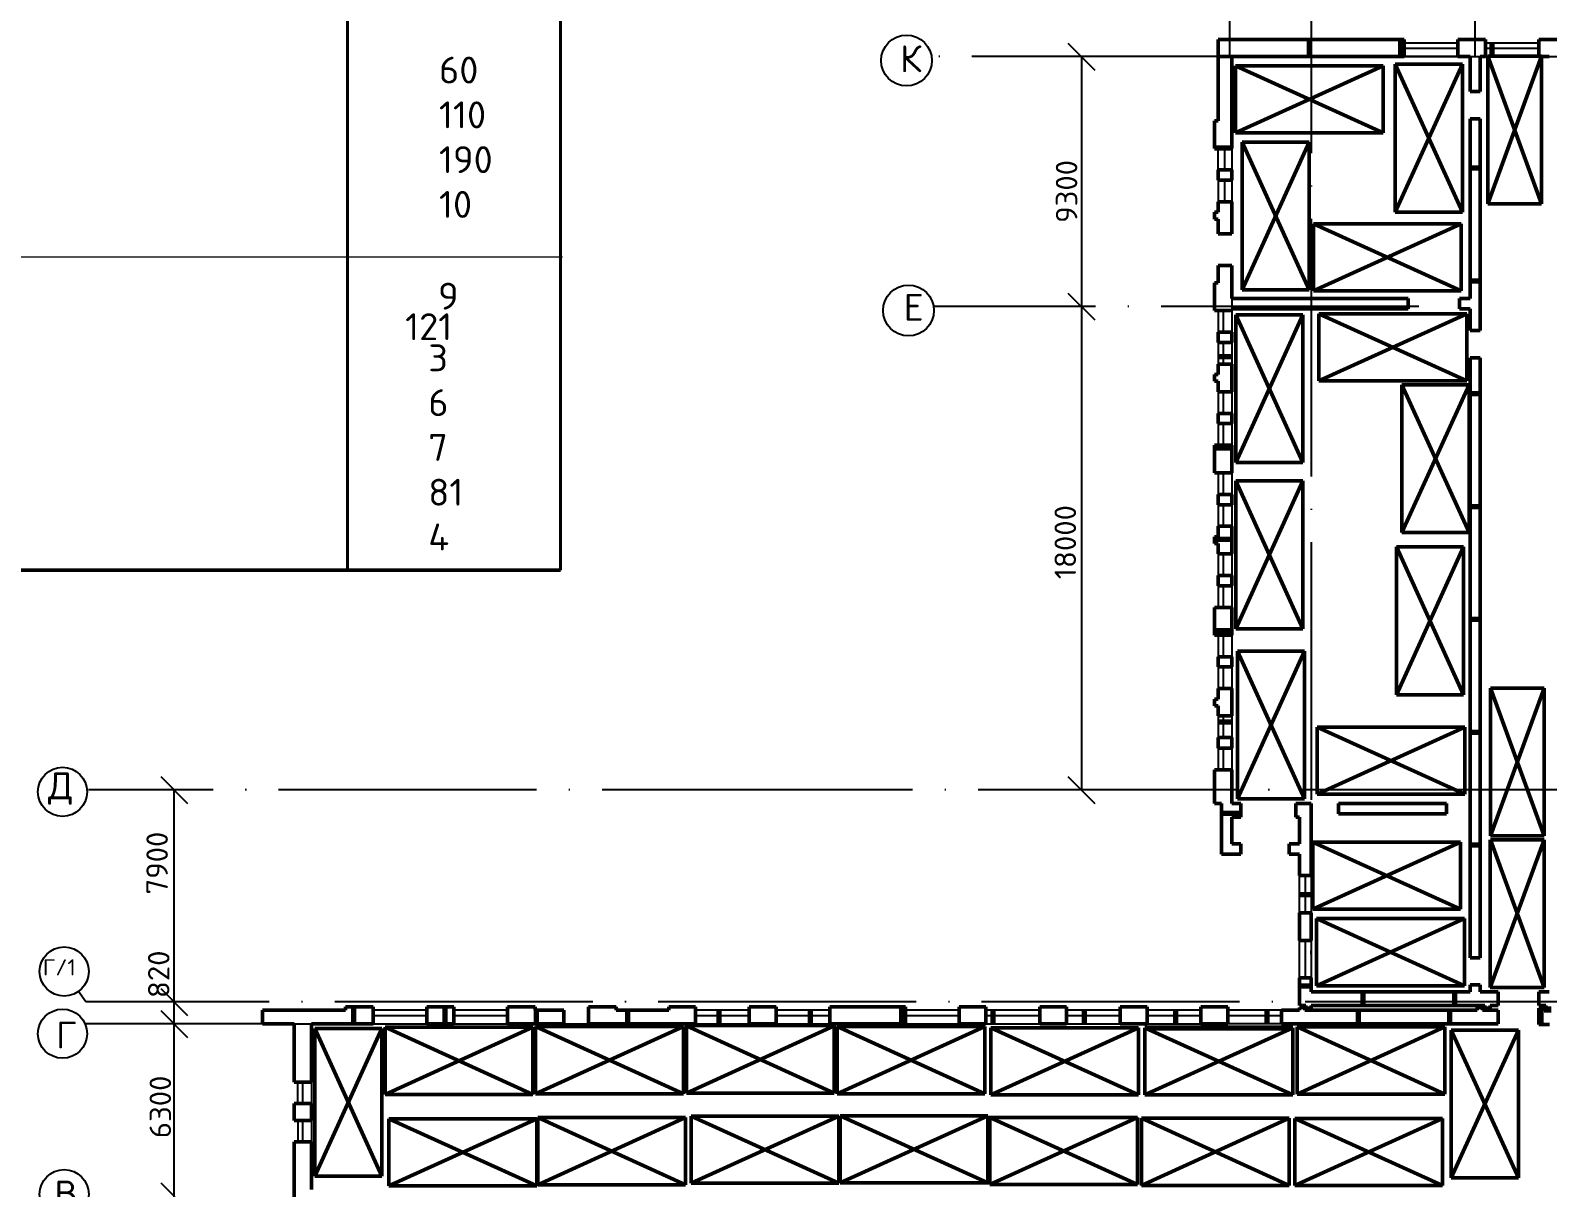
# Model space of a CAD drawing. Header units: millimetres. Extents: x 707 to 5070, y -235 to 1028.
# Drawn here: x 3931 to 4072.2, y 164.4 to 272.1 of the extents above; entities that cross this region are included whole.
import ezdxf

# ---------------------------------------------------------------- set-up
doc = ezdxf.new("R2010")
doc.units = ezdxf.units.MM
doc.linetypes.add('ACAD_ISO04W100', pattern=[30, 24, -3, 0, -3])
doc.layers.add('Основная', color=7, linetype='Continuous', lineweight=40)
doc.layers.add('Тонкая', color=5, linetype='Continuous', lineweight=15)

msp = doc.modelspace()

# ---------------------------------------------------------------- linework, layer by layer
at = {"linetype": 'ACAD_ISO04W100'}
for p, q in [((4042.6697, 269.6743), (4042.6697, 284.7385)), ((4050.2346, 284.6912), (4050.2346, 197.9845)), ((4065.4947, 269.6743), (4065.4947, 284.7385)), ((4042.6697, 269.6743), (4015.024, 269.6743)), ((4060.2655, 246.4243), (4015.024, 246.4243)), ((4008.2393, 201.4243), (3936.4395, 201.4243)), ((4073.3447, 201.4243), (4008.2393, 201.4243)), ((4073.6697, 181.6993), (3936.2025, 181.6993)), ((3952.6447, 179.6493), (3936.2025, 179.6493))]:
    msp.add_line(p, q, dxfattribs=at)
at = {"lineweight": 50}
for p, q in [((4041.5697, 271.2743), (4042.6697, 271.2743)), ((4041.5697, 271.2743), (4041.5697, 263.7118)), ((4058.8947, 271.2743), (4041.5697, 271.2743)), ((4058.8947, 269.6743), (4058.8947, 271.2743)), ((4063.8697, 271.2743), (4063.8697, 269.6743)), ((4066.4447, 271.2743), (4063.8697, 271.2743)), ((4066.4447, 269.6743), (4066.4447, 271.2743)), ((4089.4197, 271.2743), (4071.4197, 271.2743)), ((4071.4197, 271.2743), (4071.4197, 269.7272)), ((4058.8947, 269.6743), (4058.8947, 270.9493)), ((4071.661, 269.7272), (4066.661, 255.9772)), ((4066.661, 269.7251), (4066.661, 255.9751)), ((4071.661, 269.7272), (4066.672, 269.7272)), ((4066.672, 269.7272), (4071.661, 255.9772)), ((4071.661, 255.9772), (4071.661, 269.7272)), ((4041.5697, 269.6743), (4050.0697, 269.6743)), ((4043.1697, 269.6743), (4042.8447, 269.6743)), ((4042.8447, 261.1368), (4042.8447, 269.6743)), ((4043.1697, 269.6743), (4058.8947, 269.6743)), ((4043.1981, 262.5838), (4043.1981, 268.8338)), ((4043.1981, 268.8338), (4056.9481, 268.8338)), ((4056.9481, 268.8338), (4043.1981, 262.5838)), ((4056.9481, 262.5838), (4043.1981, 268.8338)), ((4056.9481, 268.8338), (4056.9481, 262.5838)), ((4057.5197, 269.6743), (4057.2197, 269.6743)), ((4058.0585, 268.9639), (4064.3085, 268.9639)), ((4058.0585, 255.2139), (4058.0585, 268.9639)), ((4058.0585, 268.9639), (4064.3085, 255.2139)), ((4064.3085, 268.9639), (4058.0585, 255.2139)), ((4063.8697, 269.6743), (4065.0197, 269.6743)), ((4064.3085, 268.9639), (4064.3085, 255.2139)), ((4065.0197, 269.6743), (4064.5447, 269.6743)), ((4065.0197, 269.6743), (4065.0197, 266.4243)), ((4065.9697, 269.6743), (4066.4447, 269.6743)), ((4065.9697, 266.4243), (4065.9697, 269.6743)), ((4071.4197, 269.6743), (4072.3947, 269.6743)), ((4065.0197, 266.4243), (4065.9697, 266.4243)), ((4041.2447, 263.7118), (4041.5697, 263.7118)), ((4041.2447, 261.1368), (4041.2447, 263.7118)), ((4065.0197, 247.1493), (4065.0197, 263.8993)), ((4065.0197, 263.8993), (4065.9697, 263.8993)), ((4065.0197, 262.9243), (4065.0197, 262.6243)), ((4065.9697, 263.8993), (4065.9697, 244.1743)), ((4056.9481, 262.5838), (4043.1981, 262.5838)), ((4043.8082, 261.7239), (4050.0582, 261.7239)), ((4043.8082, 247.9739), (4043.8082, 261.7239)), ((4043.8082, 261.7239), (4050.0582, 247.9739)), ((4050.0582, 261.7239), (4043.8082, 247.9739)), ((4050.0582, 261.7239), (4050.0582, 247.9739)), ((4041.2447, 261.1368), (4042.8447, 261.1368)), ((4041.5697, 259.1243), (4041.5697, 258.1743)), ((4042.8447, 259.1243), (4041.5697, 259.1243)), ((4042.8447, 258.1743), (4042.8447, 259.1243)), ((4041.5697, 258.1743), (4042.8447, 258.1743)), ((4041.5697, 256.1618), (4041.5697, 255.1868)), ((4042.8447, 256.1618), (4041.5697, 256.1618)), ((4042.8447, 253.1868), (4042.8447, 256.1618)), ((4066.661, 255.9772), (4071.661, 255.9772)), ((4041.2447, 255.1868), (4041.2447, 254.5618)), ((4041.5697, 255.1868), (4041.2447, 255.1868)), ((4041.2447, 254.5618), (4041.5697, 254.5618)), ((4041.5697, 254.5618), (4041.5697, 253.1868)), ((4064.3085, 255.2139), (4058.0585, 255.2139)), ((4041.5697, 254.0618), (4041.5697, 254.0618)), ((4041.5697, 253.1868), (4042.8447, 253.1868)), ((4050.444, 247.8626), (4050.444, 254.1126)), ((4050.444, 254.1126), (4064.194, 254.1126)), ((4064.194, 254.1126), (4050.444, 247.8626)), ((4064.194, 247.8626), (4050.444, 254.1126)), ((4064.194, 254.1126), (4064.194, 247.8626)), ((4041.5697, 250.2368), (4041.5697, 248.6118)), ((4041.5697, 250.2368), (4041.5697, 248.6118)), ((4042.8447, 250.2368), (4041.5697, 250.2368)), ((4042.8447, 250.2368), (4042.8447, 247.1493)), ((4041.2447, 248.6118), (4041.2447, 246.0368)), ((4041.5697, 248.6118), (4041.2447, 248.6118)), ((4059.2697, 247.1493), (4042.8447, 247.1493)), ((4050.0582, 247.9739), (4043.8082, 247.9739)), ((4064.194, 247.8626), (4050.444, 247.8626)), ((4059.2697, 247.1493), (4059.2697, 246.1993)), ((4064.0447, 246.1993), (4064.0447, 247.1493)), ((4065.0197, 247.1493), (4064.0447, 247.1493)), ((4041.2447, 246.0368), (4042.8447, 246.0368)), ((4042.8447, 246.1993), (4042.8447, 246.0368)), ((4042.8447, 246.1993), (4059.2697, 246.1993)), ((4050.9586, 239.4866), (4050.9586, 245.7366)), ((4050.9586, 245.7366), (4064.7086, 245.7366)), ((4064.7086, 245.7366), (4050.9586, 239.4866)), ((4064.7086, 239.4866), (4050.9586, 245.7366)), ((4064.0447, 246.1993), (4065.0197, 246.1993)), ((4065.0197, 246.1993), (4064.0447, 246.1993)), ((4064.7086, 245.7366), (4064.7086, 239.4866)), ((4065.0197, 244.1743), (4065.0197, 246.1993)), ((4043.2089, 245.6565), (4049.4589, 245.6565)), ((4043.2089, 231.9065), (4043.2089, 245.6565)), ((4043.2089, 245.6565), (4049.4589, 231.9065)), ((4049.4589, 245.6565), (4043.2089, 231.9065)), ((4049.4589, 245.6565), (4049.4589, 231.9065)), ((4041.5697, 244.0243), (4041.5697, 243.0743)), ((4042.8447, 244.0243), (4041.5697, 244.0243)), ((4041.5697, 243.0743), (4042.8447, 243.0743)), ((4042.8447, 243.0743), (4042.8447, 244.0243)), ((4065.9697, 244.1743), (4065.0197, 244.1743)), ((4065.0197, 241.6493), (4065.0197, 185.7993)), ((4065.9697, 241.6493), (4065.0197, 241.6493)), ((4065.9697, 185.7993), (4065.9697, 241.6493)), ((4041.2447, 240.0868), (4041.2447, 239.4618)), ((4041.5697, 240.0868), (4041.2447, 240.0868)), ((4041.5697, 241.0618), (4041.5697, 240.0868)), ((4042.8447, 241.0618), (4041.5697, 241.0618)), ((4042.8447, 238.4868), (4042.8447, 241.0618)), ((4041.2447, 239.4618), (4041.5697, 239.4618)), ((4041.5697, 239.4618), (4041.5697, 238.4868)), ((4064.7086, 239.4866), (4050.9586, 239.4866)), ((4058.678, 239.1426), (4064.928, 239.1426)), ((4058.678, 225.3926), (4058.678, 239.1426)), ((4058.678, 239.1426), (4064.928, 225.3926)), ((4064.928, 239.1426), (4058.678, 225.3926)), ((4064.928, 239.1426), (4064.928, 225.3926)), ((4041.5697, 238.4868), (4042.8447, 238.4868)), ((4041.5697, 236.4743), (4041.5697, 235.5243)), ((4042.8447, 236.4743), (4041.5697, 236.4743)), ((4042.8447, 235.5243), (4042.8447, 236.4743)), ((4041.5697, 235.5243), (4042.8447, 235.5243)), ((4041.2447, 233.5118), (4041.2447, 230.9368)), ((4042.8447, 233.5118), (4041.2447, 233.5118)), ((4042.8447, 230.9368), (4042.8447, 233.5118)), ((4049.4589, 231.9065), (4043.2089, 231.9065)), ((4041.2447, 230.9368), (4042.8447, 230.9368)), ((4043.2089, 230.183), (4049.4589, 230.183)), ((4043.2089, 216.433), (4043.2089, 230.183)), ((4043.2089, 230.183), (4049.4589, 216.433)), ((4049.4589, 230.183), (4043.2089, 216.433)), ((4049.4589, 230.183), (4049.4589, 216.433)), ((4041.5697, 228.9243), (4041.5697, 227.9743)), ((4042.8447, 228.9243), (4041.5697, 228.9243)), ((4042.8447, 227.9743), (4042.8447, 228.9243)), ((4041.5697, 227.9743), (4042.8447, 227.9743)), ((4041.5697, 225.9618), (4041.5697, 224.9868)), ((4042.8447, 225.9618), (4041.5697, 225.9618)), ((4042.8447, 223.3868), (4042.8447, 225.9618)), ((4041.2447, 224.9868), (4041.2447, 224.3618)), ((4041.5697, 224.9868), (4041.2447, 224.9868)), ((4064.928, 225.3926), (4058.678, 225.3926)), ((4041.2447, 224.3618), (4041.5697, 224.3618)), ((4041.5697, 224.3618), (4041.5697, 223.3868)), ((4041.5697, 223.3868), (4042.8447, 223.3868)), ((4058.1627, 224.0387), (4064.4127, 224.0387)), ((4058.1627, 210.2887), (4058.1627, 224.0387)), ((4058.1627, 224.0387), (4064.4127, 210.2887)), ((4064.4127, 224.0387), (4058.1627, 210.2887)), ((4064.4127, 224.0387), (4064.4127, 210.2887)), ((3795.554, 221.8672), (3980.371, 221.8672)), ((4041.5697, 221.3743), (4041.5697, 220.4243)), ((4042.8447, 221.3743), (4041.5697, 221.3743)), ((4041.5697, 220.4243), (4042.8447, 220.4243)), ((4042.8447, 220.4243), (4042.8447, 221.3743)), ((4041.2447, 218.4118), (4041.2447, 215.8368)), ((4042.8447, 218.4118), (4041.2447, 218.4118)), ((4042.8447, 215.8368), (4042.8447, 218.4118)), ((4049.4589, 216.433), (4043.2089, 216.433)), ((4041.2447, 215.8368), (4042.8447, 215.8368)), ((4041.5697, 213.8243), (4041.5697, 212.8743)), ((4042.8447, 213.8243), (4041.5697, 213.8243)), ((4042.8447, 212.8743), (4042.8447, 213.8243)), ((4043.3636, 214.3388), (4049.6136, 214.3388)), ((4043.3636, 200.5888), (4043.3636, 214.3388)), ((4043.3636, 214.3388), (4049.6136, 200.5888)), ((4049.6136, 214.3388), (4043.3636, 200.5888)), ((4049.6136, 214.3388), (4049.6136, 200.5888)), ((4041.5697, 212.8743), (4042.8447, 212.8743)), ((4041.5697, 210.8618), (4041.5697, 209.8868)), ((4042.8447, 210.8618), (4041.5697, 210.8618)), ((4042.8447, 208.3118), (4042.8447, 210.8618)), ((4071.9235, 210.8927), (4066.9235, 197.1427)), ((4066.9235, 210.8906), (4066.9235, 197.1406)), ((4071.9235, 210.8927), (4066.9345, 210.8927)), ((4066.9345, 210.8927), (4071.9235, 197.1427)), ((4071.9235, 197.1427), (4071.9235, 210.8927)), ((4041.2447, 209.8868), (4041.2447, 209.2618)), ((4041.5697, 209.8868), (4041.2447, 209.8868)), ((4041.2447, 209.2618), (4041.5697, 209.2618)), ((4041.5697, 209.2618), (4041.5697, 208.3118)), ((4064.4127, 210.2887), (4058.1627, 210.2887)), ((4041.5697, 208.3118), (4042.8447, 208.3118)), ((4041.5697, 206.2993), (4041.5697, 205.3243)), ((4042.8447, 206.2993), (4041.5697, 206.2993)), ((4042.8447, 206.2993), (4042.8447, 205.3243)), ((4050.7946, 201.0305), (4050.7946, 207.2805)), ((4050.7946, 207.2805), (4064.5446, 207.2805)), ((4064.5446, 207.2805), (4050.7946, 201.0305)), ((4064.5446, 201.0305), (4050.7946, 207.2805)), ((4064.5446, 207.2805), (4064.5446, 201.0305)), ((4041.5697, 205.3243), (4042.8447, 205.3243)), ((4041.2447, 203.3118), (4041.2447, 201.4368)), ((4042.8447, 203.3118), (4041.2447, 203.3118)), ((4042.8447, 203.3118), (4042.8447, 200.1618)), ((4041.2447, 201.4368), (4041.2447, 200.1618)), ((4049.6136, 200.5888), (4043.3636, 200.5888)), ((4064.5446, 201.0305), (4050.7946, 201.0305)), ((4041.2447, 200.1618), (4041.5697, 200.1618)), ((4041.2447, 200.1618), (4041.8947, 200.1618)), ((4041.8947, 200.1618), (4041.8947, 195.4618)), ((4042.8447, 200.1618), (4043.6947, 200.1618)), ((4043.6947, 198.8868), (4043.6947, 200.1618)), ((4048.8197, 200.1618), (4048.8197, 198.8868)), ((4049.1447, 200.1618), (4048.8197, 200.1618)), ((4049.1447, 200.1618), (4050.2447, 200.1618)), ((4050.2447, 200.1618), (4050.0697, 200.1618)), ((4050.2447, 198.8175), (4050.2447, 200.1618)), ((4062.8197, 200.1618), (4052.7697, 200.1618)), ((4052.7697, 200.1618), (4052.7697, 199.2118)), ((4052.7697, 199.2118), (4062.8197, 199.2118)), ((4052.9322, 199.2118), (4055.0572, 199.2118)), ((4062.8197, 199.2118), (4062.8197, 200.1618)), ((4043.6947, 198.8868), (4042.8447, 198.8868)), ((4042.8447, 196.4118), (4042.8447, 198.8868)), ((4048.8197, 198.8868), (4049.1447, 198.8868)), ((4049.1447, 198.8868), (4049.1447, 196.4118)), ((4050.2447, 193.4618), (4050.2447, 198.8175)), ((4043.6947, 196.4118), (4042.8447, 196.4118)), ((4043.6947, 195.4618), (4043.6947, 196.4118)), ((4048.1947, 195.4618), (4048.1947, 196.4118)), ((4049.1447, 196.4118), (4048.1947, 196.4118)), ((4050.3907, 190.3268), (4050.3907, 196.5768)), ((4050.3907, 196.5768), (4064.1407, 196.5768)), ((4064.1407, 196.5768), (4050.3907, 190.3268)), ((4064.1407, 190.3268), (4050.3907, 196.5768)), ((4064.1407, 196.5768), (4064.1407, 190.3268)), ((4071.9088, 196.7794), (4066.9088, 183.0294)), ((4066.9088, 196.7773), (4066.9088, 183.0273)), ((4071.9088, 196.7794), (4066.9199, 196.7794)), ((4066.9199, 196.7794), (4071.9088, 183.0294)), ((4066.9235, 197.1427), (4071.9235, 197.1427)), ((4071.9088, 183.0294), (4071.9088, 196.7794)), ((4041.8947, 195.4618), (4043.6947, 195.4618)), ((4048.1947, 195.4618), (4049.1447, 195.4618)), ((4049.1447, 195.4618), (4048.1947, 195.4618)), ((4049.1447, 195.4618), (4049.1447, 193.4618)), ((4049.1447, 193.4618), (4050.2447, 193.4618)), ((4049.1447, 189.9868), (4049.1447, 187.4118)), ((4050.2447, 189.9868), (4049.1447, 189.9868)), ((4050.2447, 189.9868), (4050.2447, 187.4118)), ((4064.1407, 190.3268), (4050.3907, 190.3268)), ((4050.746, 183.1979), (4050.746, 189.4479)), ((4050.746, 189.4479), (4064.496, 189.4479)), ((4064.496, 189.4479), (4050.746, 183.1979)), ((4064.496, 183.1979), (4050.746, 189.4479)), ((4064.496, 189.4479), (4064.496, 183.1979)), ((4050.2447, 187.4118), (4049.1447, 187.4118)), ((4065.9697, 185.7993), (4065.0197, 185.7993)), ((4049.1447, 183.9368), (4049.1447, 181.3743)), ((4050.2447, 183.9368), (4049.1447, 183.9368)), ((4050.2447, 183.9368), (4050.2447, 182.6493)), ((4065.0197, 182.6493), (4050.2447, 182.6493)), ((4064.496, 183.1979), (4050.746, 183.1979)), ((4065.0197, 183.2743), (4065.0197, 182.6493)), ((4065.9697, 183.2743), (4065.0197, 183.2743)), ((4065.9697, 183.2743), (4065.9697, 182.6493)), ((4067.6447, 182.6493), (4065.9697, 182.6493)), ((4066.9088, 183.0294), (4071.9088, 183.0294)), ((4067.6447, 181.3743), (4067.6447, 182.6493)), ((4071.4197, 182.6493), (4072.3947, 182.6493)), ((4071.4197, 181.3743), (4071.4197, 182.6493)), ((3960.3697, 180.9243), (3952.6447, 180.9243)), ((3952.6447, 179.6493), (3952.6447, 180.9243)), ((3960.3697, 181.2493), (3960.3697, 180.9243)), ((3962.9447, 181.2493), (3960.3697, 181.2493)), ((3960.3697, 181.2493), (3962.9447, 181.2493)), ((3960.3697, 181.2493), (3962.9447, 181.2493)), ((3962.9447, 181.2493), (3962.9447, 179.6493)), ((3962.9447, 180.9243), (3962.9447, 180.4493)), ((3967.9447, 181.2493), (3970.4447, 181.2493)), ((3967.9447, 181.2493), (3970.4447, 181.2493)), ((3967.9447, 179.6493), (3967.9447, 181.2493)), ((3970.4447, 181.2493), (3970.4447, 179.6493)), ((3975.4447, 181.2493), (3978.0197, 181.2493)), ((3975.4447, 181.2493), (3978.0197, 181.2493)), ((3975.4447, 181.2493), (3977.9447, 181.2493)), ((3975.4447, 181.2493), (3977.9447, 181.2493)), ((3975.4447, 179.6493), (3975.4447, 181.2493)), ((3978.0197, 181.2493), (3978.0197, 180.9243)), ((3978.0197, 180.9243), (3980.6947, 180.9243)), ((3980.6947, 180.9243), (3980.6947, 179.6493)), ((3982.9947, 181.2493), (3985.5697, 181.2493)), ((3982.9947, 179.6493), (3982.9947, 181.2493)), ((3982.9947, 181.2493), (3985.4447, 181.2493)), ((3982.9947, 181.2493), (3985.4447, 181.2493)), ((3985.5697, 181.2493), (3985.5697, 180.9243)), ((3990.4447, 180.9243), (3985.5697, 180.9243)), ((3990.4447, 181.2493), (3992.9447, 181.2493)), ((3990.4447, 181.2493), (3992.9447, 181.2493)), ((3990.4447, 180.9243), (3990.4447, 181.2493)), ((3992.9447, 181.2493), (3992.9447, 179.6493)), ((3997.9447, 179.6493), (3997.9447, 181.2493)), ((3997.9447, 181.2493), (4000.4447, 181.2493)), ((3997.9447, 181.2493), (4000.4447, 181.2493)), ((4000.4447, 181.2493), (4000.4447, 179.6493)), ((4005.4447, 181.2493), (4012.4697, 181.2493)), ((4005.4447, 179.6493), (4005.4447, 181.2493)), ((4012.4697, 181.2493), (4012.4697, 179.6493)), ((4017.4697, 181.2493), (4019.9697, 181.2493)), ((4017.4697, 179.6493), (4017.4697, 181.2493)), ((4019.9697, 181.2493), (4019.9697, 179.6493)), ((4024.9697, 181.2493), (4027.4697, 181.2493)), ((4024.9697, 181.2493), (4027.4697, 181.2493)), ((4024.9697, 179.6493), (4024.9697, 181.2493)), ((4027.4697, 181.2493), (4027.4697, 179.6493)), ((4032.4697, 181.2493), (4034.9697, 181.2493)), ((4032.4697, 181.2493), (4034.9697, 181.2493)), ((4032.4697, 179.6493), (4032.4697, 181.2493)), ((4034.9697, 181.2493), (4034.9697, 179.6493)), ((4039.9697, 181.2493), (4042.4697, 181.2493)), ((4039.9697, 181.2493), (4042.4697, 181.2493)), ((4039.9697, 181.2493), (4042.4697, 181.2493)), ((4039.9697, 179.6493), (4039.9697, 181.2493)), ((4042.4697, 181.2493), (4042.4697, 179.6493)), ((4049.1447, 180.9243), (4047.4697, 180.9243)), ((4047.4697, 179.6493), (4047.4697, 180.9243)), ((4047.4697, 179.6493), (4047.4697, 180.9243)), ((4049.7447, 181.3743), (4049.1447, 181.3743)), ((4049.1447, 181.1743), (4049.6447, 181.1743)), ((4049.1447, 180.9243), (4049.1447, 181.1743)), ((4049.6447, 181.1743), (4049.6447, 180.9243)), ((4050.0697, 180.9243), (4049.6447, 180.9243)), ((4065.6947, 180.9243), (4049.6447, 180.9243)), ((4049.7447, 181.1243), (4049.7447, 181.3743)), ((4050.2447, 181.1243), (4049.7447, 181.1243)), ((4050.9197, 180.9243), (4049.8197, 180.9243)), ((4050.2447, 181.3743), (4050.2447, 181.1243)), ((4051.0947, 181.3743), (4050.2447, 181.3743)), ((4051.0947, 181.3743), (4066.3905, 181.3743)), ((4065.6947, 181.1743), (4066.1947, 181.1743)), ((4065.6947, 180.9243), (4065.6947, 181.1743)), ((4066.1947, 180.9243), (4066.1947, 181.1743)), ((4066.1947, 181.1743), (4066.1947, 180.9243)), ((4067.6447, 180.9243), (4066.1947, 180.9243)), ((4066.3905, 181.1243), (4066.3905, 181.3743)), ((4066.8905, 181.1243), (4066.3905, 181.1243)), ((4066.8905, 181.3743), (4066.8905, 181.1243)), ((4067.6447, 181.3743), (4066.8905, 181.3743)), ((4067.6447, 179.6493), (4067.6447, 180.9243)), ((4071.4197, 181.3743), (4072.0697, 181.3743)), ((4071.4197, 181.1243), (4071.9197, 181.1243)), ((4071.4197, 180.8743), (4071.4197, 181.1243)), ((4071.4197, 179.5993), (4071.4197, 180.8743)), ((4071.9197, 181.1243), (4071.9197, 180.8743)), ((4071.9197, 180.8743), (4072.5697, 180.8743)), ((4072.0697, 181.3743), (4072.0697, 181.1243)), ((4072.0697, 181.1243), (4072.5697, 181.1243)), ((3955.5947, 179.6493), (3952.6447, 179.6493)), ((3955.5947, 174.2243), (3955.5947, 179.6493)), ((3957.1947, 179.6493), (3962.9447, 179.6493)), ((3957.1947, 174.2243), (3957.1947, 179.6493)), ((3967.9447, 179.6493), (3970.4447, 179.6493)), ((3975.4447, 179.6493), (3977.4947, 179.6493)), ((3977.4947, 179.6493), (3980.6947, 179.6493)), ((3977.9447, 179.6493), (3980.6947, 179.6493)), ((3991.8056, 179.4039), (3978.0556, 173.1539)), ((3978.0556, 179.4039), (3991.8056, 173.1539)), ((3978.0556, 173.1539), (3978.0556, 179.4039)), ((3978.0556, 179.4039), (3991.8056, 179.4039)), ((3980.4947, 179.6493), (3980.6947, 179.6493)), ((3980.5447, 179.6493), (3980.5447, 179.6493)), ((3982.9947, 179.6493), (3984.2947, 179.6493)), ((3984.2947, 179.6493), (3990.4447, 179.6493)), ((3988.1947, 179.6493), (3988.3947, 179.6493)), ((3990.4447, 179.6493), (3992.9447, 179.6493)), ((3991.8056, 179.4039), (3991.8056, 173.1539)), ((3992.0963, 179.4889), (4005.8463, 179.4889)), ((4005.8502, 179.4574), (3992.1002, 173.2074)), ((3992.1002, 179.4574), (4005.8502, 173.2074)), ((3992.1002, 173.2074), (3992.1002, 179.4574)), ((3997.9447, 179.6493), (4000.2697, 179.6493)), ((4000.4447, 179.6493), (4000.0947, 179.6493)), ((4005.4447, 179.6493), (4012.4697, 179.6493)), ((4005.8502, 179.4574), (4005.8502, 173.2074)), ((4019.8623, 179.4067), (4006.1123, 173.1567)), ((4006.1123, 179.4067), (4019.8623, 173.1567)), ((4006.1123, 173.1567), (4006.1123, 179.4067)), ((4006.1123, 179.4067), (4019.8623, 179.4067)), ((4017.4697, 179.6493), (4019.9697, 179.6493)), ((4019.9697, 179.6493), (4019.7697, 179.6493)), ((4019.8623, 179.4067), (4019.8623, 173.1567)), ((4024.9697, 179.6493), (4027.4697, 179.6493)), ((4032.4697, 179.6493), (4034.9697, 179.6493)), ((4042.4697, 179.6493), (4039.9697, 179.6493)), ((4047.4697, 179.6493), (4048.6697, 179.6493)), ((4048.6697, 179.6493), (4053.226, 179.6493)), ((4062.6897, 179.3685), (4048.9397, 173.1185)), ((4048.9397, 179.3685), (4062.6897, 173.1185)), ((4048.9397, 173.1185), (4048.9397, 179.3685)), ((4048.9397, 179.3685), (4062.6897, 179.3685)), ((4057.5822, 179.6493), (4053.226, 179.6493)), ((4061.7385, 179.6493), (4057.5822, 179.6493)), ((4066.0947, 179.6493), (4061.7385, 179.6493)), ((4062.6897, 179.3685), (4062.6897, 173.1185)), ((4066.0947, 179.6493), (4067.1447, 179.6493)), ((4067.6447, 179.6493), (4067.1447, 179.6493)), ((4067.1447, 179.6493), (4067.6447, 179.6493)), ((4072.4197, 179.5993), (4071.4197, 179.5993)), ((4072.4197, 179.5993), (4071.4197, 179.5993)), ((3963.7492, 179.2184), (3957.4992, 165.4684)), ((3957.4992, 179.2184), (3963.7492, 165.4684)), ((3957.4992, 165.4684), (3957.4992, 179.2184)), ((3957.4992, 179.2184), (3963.7492, 179.2184)), ((3963.7492, 179.2184), (3963.7492, 165.4684)), ((3977.796, 179.3333), (3964.046, 173.0833)), ((3964.046, 179.3333), (3977.796, 173.0833)), ((3964.046, 173.0833), (3964.046, 179.3333)), ((3964.046, 179.3333), (3977.796, 179.3333)), ((3977.796, 179.3333), (3977.796, 173.0833)), ((4034.1766, 179.2914), (4020.4266, 173.0414)), ((4020.4266, 179.2914), (4034.1766, 173.0414)), ((4020.4266, 173.0414), (4020.4266, 179.2914)), ((4020.4266, 179.2914), (4034.1766, 179.2914)), ((4034.1766, 179.2914), (4034.1766, 173.0414)), ((4048.5148, 179.2914), (4034.7648, 173.0414)), ((4034.7648, 179.2914), (4048.5148, 173.0414)), ((4034.7648, 173.0414), (4034.7648, 179.2914)), ((4048.5148, 179.2914), (4048.5148, 173.0414)), ((4069.5161, 179.0646), (4063.2661, 165.3146)), ((4063.2661, 179.0646), (4069.5161, 165.3146)), ((4063.2661, 165.3146), (4063.2661, 179.0646)), ((4063.2661, 179.0646), (4069.5161, 179.0646)), ((4069.5161, 179.0646), (4069.5161, 165.3146)), ((3955.5947, 174.2243), (3957.1947, 174.2243)), ((3977.796, 173.0833), (3964.046, 173.0833)), ((3991.8056, 173.1539), (3978.0556, 173.1539)), ((4005.8502, 173.2074), (3992.1002, 173.2074)), ((4019.8623, 173.1567), (4006.1123, 173.1567)), ((4034.1766, 173.0414), (4020.4266, 173.0414)), ((4048.5148, 173.0414), (4034.7648, 173.0414)), ((4062.6897, 173.1185), (4048.9397, 173.1185)), ((3955.5947, 170.6493), (3955.5947, 172.2493)), ((3955.5947, 172.2493), (3955.5947, 170.6493)), ((3957.1947, 172.2493), (3955.5947, 172.2493)), ((3957.1947, 172.2493), (3955.9197, 172.2493)), ((3957.1947, 170.6493), (3957.1947, 172.2493)), ((3957.1947, 171.2993), (3957.1947, 171.1368)), ((3992.0198, 164.6835), (3978.2698, 170.9335)), ((3992.0198, 170.9335), (3978.2698, 164.6835)), ((3978.2698, 170.9335), (3992.0198, 170.9335)), ((3978.2698, 164.6835), (3978.2698, 170.9335)), ((3992.0198, 170.9335), (3992.0198, 164.6835)), ((4006.2704, 164.8224), (3992.5204, 171.0724)), ((4006.2704, 171.0724), (3992.5204, 164.8224)), ((3992.5204, 171.0724), (4006.2704, 171.0724)), ((3992.5204, 164.8224), (3992.5204, 171.0724)), ((4006.2704, 171.0724), (4006.2704, 164.8224)), ((4020.1504, 164.858), (4006.4004, 171.108)), ((4020.1504, 171.108), (4006.4004, 164.858)), ((4006.4004, 171.108), (4020.1504, 171.108)), ((4006.4004, 164.858), (4006.4004, 171.108)), ((4020.1504, 171.108), (4020.1504, 164.858)), ((4034.0806, 164.6965), (4020.3306, 170.9465)), ((4034.0806, 170.9465), (4020.3306, 164.6965)), ((4020.3306, 170.9465), (4034.0806, 170.9465)), ((4020.3306, 164.6965), (4020.3306, 170.9465)), ((4034.0806, 170.9465), (4034.0806, 164.6965)), ((4048.2018, 164.6152), (4034.4518, 170.8652)), ((4048.2018, 170.8652), (4034.4518, 164.6152)), ((4034.4518, 170.8652), (4048.2018, 170.8652)), ((4034.4518, 164.6152), (4034.4518, 170.8652)), ((4048.2018, 170.8652), (4048.2018, 164.6152)), ((3955.5947, 170.6493), (3957.1947, 170.6493)), ((3978.1605, 164.5753), (3964.4105, 170.8253)), ((3978.1605, 170.8253), (3964.4105, 164.5753)), ((3964.4105, 170.8253), (3978.1605, 170.8253)), ((3964.4105, 164.5753), (3964.4105, 170.8253)), ((3978.1605, 170.8253), (3978.1605, 164.5753)), ((4062.4681, 164.5994), (4048.7181, 170.8494)), ((4062.4681, 170.8494), (4048.7181, 164.5994)), ((4048.7181, 170.8494), (4062.4681, 170.8494)), ((4048.7181, 164.5994), (4048.7181, 170.8494)), ((4062.4681, 170.8494), (4062.4681, 164.5994)), ((3957.1947, 168.6743), (3955.5947, 168.6743)), ((3955.5947, 162.7743), (3955.5947, 168.6743)), ((3957.1947, 168.6743), (3956.3947, 168.6743)), ((3957.1947, 168.6743), (3957.1947, 164.2493)), ((3963.7492, 165.4684), (3957.4992, 165.4684)), ((4069.5161, 165.3146), (4063.2661, 165.3146)), ((3978.1605, 164.5753), (3964.4105, 164.5753)), ((3992.0198, 164.6835), (3978.2698, 164.6835)), ((4006.2704, 164.8224), (3992.5204, 164.8224)), ((4020.1504, 164.858), (4006.4004, 164.858)), ((4034.0806, 164.6965), (4020.3306, 164.6965)), ((4048.2018, 164.6152), (4034.4518, 164.6152)), ((4062.4681, 164.5994), (4048.7181, 164.5994))]:
    msp.add_line(p, q, dxfattribs=at)
at = {"lineweight": 70}
for p, q in [((4050.0697, 269.6743), (4050.0697, 271.2743)), ((4058.5697, 269.6743), (4058.5697, 271.2743)), ((4067.0697, 269.6743), (4067.0697, 270.9493)), ((4041.2447, 261.1743), (4042.8447, 261.1743)), ((4065.9697, 259.2993), (4065.0197, 259.2993)), ((4065.0197, 248.7993), (4065.9697, 248.7993)), ((4042.8447, 241.7368), (4041.5697, 241.7368)), ((4065.9697, 238.2993), (4065.0197, 238.2993)), ((4042.8447, 233.2368), (4041.2447, 233.2368)), ((4065.0197, 227.7993), (4065.9697, 227.7993)), ((4042.8447, 224.7368), (4041.2447, 224.7368)), ((4042.8447, 216.2368), (4041.2447, 216.2368)), ((4065.9697, 217.2993), (4065.0197, 217.2993)), ((4042.8447, 207.7368), (4041.5697, 207.7368)), ((4065.0197, 206.7993), (4065.9697, 206.7993)), ((4043.6947, 199.2368), (4041.8947, 199.2368)), ((4065.9697, 196.2993), (4065.0197, 196.2993)), ((4050.2447, 191.6618), (4049.1447, 191.6618)), ((4050.2447, 183.1618), (4049.1447, 183.1618)), ((4055.0645, 181.3743), (4055.0645, 182.6493)), ((4063.5645, 182.6493), (4063.5645, 181.3743)), ((3961.1447, 179.6493), (3961.1447, 181.2493)), ((3969.6447, 179.6493), (3969.6447, 181.2493)), ((3978.1447, 179.6493), (3978.1447, 180.9243)), ((3986.6447, 179.6493), (3986.6447, 180.9243)), ((3995.1447, 179.6493), (3995.1447, 180.9243)), ((4003.6447, 179.6493), (4003.6447, 180.9243)), ((4012.1447, 179.6493), (4012.1447, 181.2493)), ((4020.6447, 179.6493), (4020.6447, 180.9243)), ((4029.1447, 179.6493), (4029.1447, 180.9243)), ((4037.6447, 179.6493), (4037.6447, 180.9243)), ((4046.1447, 179.6493), (4046.1447, 180.9243)), ((4054.6447, 179.6493), (4054.6447, 180.9243)), ((4063.1447, 179.6493), (4063.1447, 180.9243)), ((4071.6447, 179.5993), (4071.6447, 181.1243)), ((4034.7648, 179.2914), (4048.5148, 179.2914))]:
    msp.add_line(p, q, dxfattribs=at)
for p, q in [((4027.5969, 270.9243), (4030.0969, 268.4243)), ((4058.8947, 270.9493), (4063.8697, 270.9493)), ((4058.8947, 270.4743), (4063.8697, 270.4743)), ((4066.4447, 270.9493), (4071.4197, 270.9493)), ((4066.4447, 270.4743), (4071.4197, 270.4743)), ((4028.8469, 269.6743), (4028.8469, 201.4243)), ((4042.8447, 269.6743), (4041.5697, 269.6743)), ((4041.5697, 269.6743), (4052.0697, 269.6743)), ((4050.0697, 269.6743), (4058.5697, 269.6743)), ((4058.5697, 269.6743), (4067.0697, 269.6743)), ((4063.8697, 269.6743), (4058.8947, 269.6743)), ((4071.4197, 269.6743), (4066.4447, 269.6743)), ((4067.0697, 269.6743), (4077.5697, 269.6743)), ((4067.0697, 269.6743), (4075.5697, 269.6743)), ((4041.5697, 259.1243), (4041.5697, 261.1368)), ((4042.2072, 259.1243), (4042.2072, 261.1368)), ((4042.8447, 261.1368), (4042.8447, 259.1243)), ((4065.9697, 248.7993), (4065.9697, 259.2993)), ((4041.5697, 258.1743), (4041.5697, 256.1618)), ((4042.2072, 256.1618), (4042.2072, 258.1743)), ((4042.8447, 258.1743), (4042.8447, 256.1618)), ((4042.8447, 250.2368), (4042.8447, 241.7368)), ((4027.5969, 247.6743), (4030.0969, 245.1743)), ((4041.5697, 246.0368), (4041.5697, 240.0868)), ((4042.0447, 246.0368), (4042.0447, 244.0243)), ((4042.8447, 246.0368), (4042.8447, 244.0243)), ((4042.0447, 243.0743), (4042.0447, 241.0618)), ((4042.8447, 243.0743), (4042.8447, 241.0618)), ((4042.8447, 241.7368), (4042.8447, 233.2368)), ((4041.5697, 239.4618), (4041.5697, 233.5118)), ((4042.0447, 238.4868), (4042.0447, 236.4743)), ((4042.8447, 238.4868), (4042.8447, 236.4743)), ((4065.9697, 227.7993), (4065.9697, 238.2993)), ((4042.0447, 235.5243), (4042.0447, 233.5118)), ((4042.8447, 235.5243), (4042.8447, 233.5118)), ((4042.8447, 233.2368), (4042.8447, 224.7368)), ((4041.5697, 230.9368), (4041.5697, 224.9868)), ((4042.0447, 230.9368), (4042.0447, 228.9243)), ((4042.8447, 230.9368), (4042.8447, 228.9243)), ((4042.0447, 227.9743), (4042.0447, 225.9618)), ((4042.8447, 227.9743), (4042.8447, 225.9618)), ((4065.0197, 217.2993), (4065.0197, 227.7993)), ((4042.8447, 224.7368), (4042.8447, 216.2368)), ((4041.5697, 224.3618), (4041.5697, 218.4118)), ((4042.0447, 223.3868), (4042.0447, 221.3743)), ((4042.8447, 223.3868), (4042.8447, 221.3743)), ((4042.0447, 220.4243), (4042.0447, 218.4118)), ((4042.8447, 220.4243), (4042.8447, 218.4118)), ((4042.8447, 216.2368), (4042.8447, 207.7368)), ((4065.9697, 206.7993), (4065.9697, 217.2993)), ((4041.5697, 215.8368), (4041.5697, 209.8868)), ((4042.0447, 215.8368), (4042.0447, 213.8243)), ((4042.8447, 215.8368), (4042.8447, 213.8243)), ((4042.0447, 212.8743), (4042.0447, 210.8618)), ((4042.8447, 212.8743), (4042.8447, 210.8618)), ((4041.5697, 209.2618), (4041.5697, 203.3118)), ((4042.0447, 208.3118), (4042.0447, 206.2993)), ((4042.8447, 208.3118), (4042.8447, 206.2993)), ((4065.0197, 196.2993), (4065.0197, 206.7993)), ((4042.0447, 205.3243), (4042.0447, 203.3118)), ((4042.8447, 205.3243), (4042.8447, 203.3118)), ((3943.1736, 202.6743), (3945.6736, 200.1743)), ((4027.5969, 202.6743), (4030.0969, 200.1743)), ((3944.4236, 141.3993), (3944.4236, 201.4243)), ((4050.2447, 200.1618), (4050.2447, 191.6618)), ((4065.9697, 185.7993), (4065.9697, 196.2993)), ((4049.1447, 189.9868), (4049.1447, 193.4618)), ((4049.6947, 189.9868), (4049.6947, 193.4618)), ((4050.2447, 193.4618), (4050.2447, 189.9868)), ((4050.2447, 191.6618), (4050.2447, 183.1618)), ((4049.1447, 183.9368), (4049.1447, 187.4118)), ((4049.6947, 183.9368), (4049.6947, 187.4118)), ((4050.2447, 187.4118), (4050.2447, 183.9368)), ((4050.2447, 186.1493), (4050.2447, 186.4493)), ((3936.2025, 181.6993), (3935.5115, 182.6713)), ((3943.1736, 182.9493), (3945.6736, 180.4493)), ((4055.0645, 182.6493), (4063.5645, 182.6493)), ((3943.1736, 180.8993), (3945.6736, 178.3993)), ((3967.9447, 180.9243), (3962.9447, 180.9243)), ((3975.4447, 180.9243), (3970.4447, 180.9243)), ((3997.9447, 180.9243), (3992.9447, 180.9243)), ((4005.4447, 180.9243), (4000.4447, 180.9243)), ((4017.4697, 180.9243), (4012.4697, 180.9243)), ((4024.9697, 180.9243), (4019.9697, 180.9243)), ((4032.4697, 180.9243), (4027.4697, 180.9243)), ((4039.9697, 180.9243), (4034.9697, 180.9243)), ((4047.4697, 180.9243), (4042.4697, 180.9243)), ((3952.6447, 179.6493), (3961.1447, 179.6493)), ((3955.5947, 179.6493), (3955.5947, 174.2243)), ((3955.5947, 179.6493), (3957.1947, 179.6493)), ((3961.1447, 179.6493), (3969.6447, 179.6493)), ((3962.9447, 180.4493), (3967.9447, 180.4493)), ((3962.9447, 179.6493), (3967.9447, 179.6493)), ((3969.6447, 179.6493), (3978.1447, 179.6493)), ((3970.4447, 180.4493), (3975.4447, 180.4493)), ((3970.4447, 179.6493), (3975.4447, 179.6493)), ((3978.1447, 179.6493), (3986.6447, 179.6493)), ((3986.6447, 179.6493), (3995.1447, 179.6493)), ((3992.9447, 180.4493), (3997.9447, 180.4493)), ((3992.9447, 179.6493), (3997.9447, 179.6493)), ((3995.1447, 179.6493), (4003.6447, 179.6493)), ((4000.0197, 179.6493), (4006.2197, 179.6493)), ((4000.4447, 180.4493), (4005.4447, 180.4493)), ((4000.4447, 179.6493), (4005.4447, 179.6493)), ((4003.6447, 179.6493), (4012.1447, 179.6493)), ((4012.1447, 179.6493), (4020.6447, 179.6493)), ((4012.4697, 180.4493), (4017.4697, 180.4493)), ((4012.4697, 179.6493), (4017.4697, 179.6493)), ((4019.9697, 180.4493), (4024.9697, 180.4493)), ((4019.9697, 179.6493), (4024.9697, 179.6493)), ((4020.6447, 179.6493), (4029.1447, 179.6493)), ((4027.4697, 180.4493), (4032.4697, 180.4493)), ((4027.4697, 179.6493), (4032.4697, 179.6493)), ((4029.1447, 179.6493), (4037.6447, 179.6493)), ((4034.9697, 180.4493), (4039.9697, 180.4493)), ((4034.9697, 179.6493), (4039.9697, 179.6493)), ((4042.4697, 180.4493), (4047.4697, 180.4493)), ((4047.4697, 179.6493), (4042.4697, 179.6493)), ((4054.6447, 179.6493), (4063.1447, 179.6493)), ((3955.9197, 172.2493), (3955.9197, 174.2243)), ((3956.3947, 172.2493), (3956.3947, 174.2243)), ((3957.1947, 174.2243), (3957.1947, 172.2493)), ((3955.9197, 170.6493), (3955.9197, 168.6743)), ((3956.3947, 168.6743), (3956.3947, 170.6493)), ((3957.1947, 170.6493), (3957.1947, 168.6743)), ((3943.1736, 164.8493), (3945.6736, 162.3493))]:
    msp.add_line(p, q)
at = {"lineweight": 35}
for p, q in [((4052.7697, 199.2118), (4052.9322, 199.2118)), ((4062.8197, 199.2118), (4062.6572, 199.2118)), ((4005.4447, 181.2493), (4012.4697, 181.2493)), ((4017.4697, 181.2493), (4019.9697, 181.2493))]:
    msp.add_line(p, q, dxfattribs=at)
for centre, radius in [((4012.574, 269.3124), 2.3622), ((4012.7617, 246.0489), 2.3622), ((3934.0336, 201.2546), 2.287), ((3934.1863, 184.5352), 2.287), ((3934.0336, 178.7415), 2.287), ((3934.1863, 163.7999), 2.287)]:
    msp.add_circle(centre, radius)
at = {"layer": 'Основная', "color": 0}
for p, q in [((3960.554, 301.3543), (3960.554, 221.8672)), ((3980.371, 301.3543), (3980.371, 221.8672))]:
    msp.add_line(p, q, dxfattribs=at)
at = {"layer": 'Тонкая', "color": 0}
msp.add_line((3795.554, 251.0563), (3980.554, 251.0563), dxfattribs=at)

# ---------------------------------------------------------------- texts
at = {"attachment_point": 1}
for s, insert, char_height, width in [('{\\Ftxt.shx|c204;К}', (4011.9684, 270.7336), 2.5, 7.511415), ('{\\Ftxt.shx|c204;9}', (3968.9769, 248.6331), 2.5, 11.62301), ('{\\Ftxt.shx|c204;Е}', (4012.2858, 247.595), 2.5, 9.248723), ('{\\Ftxt.shx|c204;121}', (3965.9126, 245.7911), 2.5, 9.917312), ('{\\Ftxt.shx|c204;3\\P6\\P7\\P81\\P4}', (3968.0646, 242.889), 2.5, 10.581583), ('{\\Ftxt.shx|c204;Д}', (3932.6784, 203.0591), 2.5, 8.877127), ('{\\Ftxt.shx|c204;Г/1}', (3932.1949, 185.6673), 1.5, 12.214757), ('{\\Ftxt.shx|c204;Г}', (3933.4158, 179.8702), 2.5, 9.466437), ('{\\Ftxt.shx|c204;В}', (3933.2631, 165.0753), 2.5, 8.55033)]:
    msp.add_mtext(s, dxfattribs=dict(at, insert=insert, char_height=char_height, width=width))
at = {"char_height": 2, "width": 25.30382, "attachment_point": 1, "rotation": 90}
for s, insert in [('{\\Ftxt.shx|c204;9300}', (4026.4714, 254.2021)), ('{\\Ftxt.shx|c204;18000}', (4026.3559, 221.0412)), ('{\\Ftxt.shx|c204;7900}', (3941.8344, 191.695)), ('{\\Ftxt.shx|c204;820}', (3941.9828, 182.0592)), ('{\\Ftxt.shx|c204;6300}', (3942.1312, 169.0139))]:
    msp.add_mtext(s, dxfattribs=dict(at, insert=insert))
at = {"layer": 'Тонкая', "color": 0, "insert": (3969.0634, 269.6733), "char_height": 2.5, "width": 6.425549, "attachment_point": 1}
msp.add_mtext('{\\Ftxt.shx|c204;60\\P110\\P190\\P10}', dxfattribs=at)

doc.saveas('drawing.dxf')
